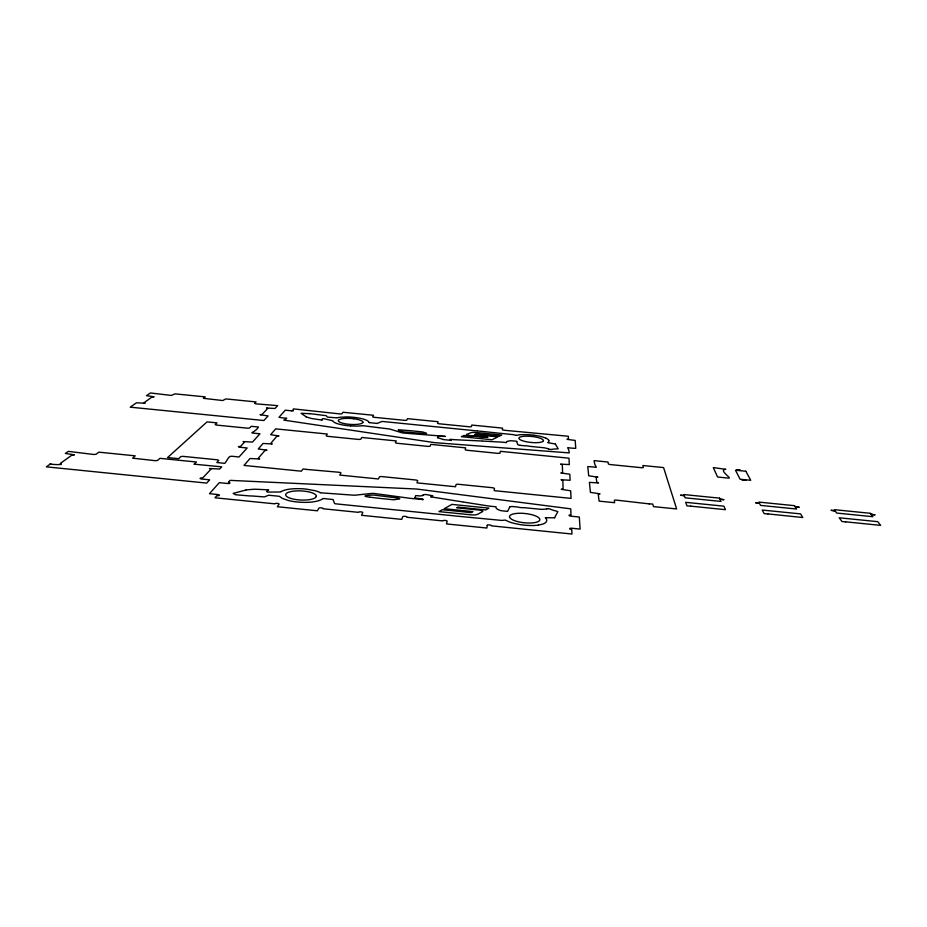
<?xml version="1.0" encoding="UTF-8"?>
<svg xmlns="http://www.w3.org/2000/svg" width="927" height="927" viewBox="0 0 927 927"><rect width="100%" height="100%" fill="white"/><g stroke="black" fill="none" stroke-linecap="round" stroke-linejoin="round"><path stroke-width="1.39" d="M487.254 525.354L486.849 528.031L446.49 523.929L447.15 521.287A2.121 0.66 4.9 0 0 445.215 520.429A2.121 0.66 4.9 0 0 442.932 520.928L406.872 517.266A2.121 0.66 4.3 0 0 405.029 516.339A2.121 0.66 4.3 0 0 402.689 516.837L401.739 519.375L361.53 515.296L362.735 512.712A2.132 0.66 3.6 0 0 360.927 511.866A2.132 0.66 3.6 0 0 358.506 512.353L323.013 508.749A2.132 0.649 3.1 0 0 321.321 507.845A2.132 0.649 3.1 0 0 318.83 508.32L317.37 510.8L277.3 506.733L279.039 504.207A2.144 0.649 2.5 0 0 277.37 503.384A2.144 0.649 2.5 0 0 274.821 503.848L214.983 497.776L216.756 495.736A2.144 0.637 1.7 0 0 219.351 495.342A2.144 0.637 1.7 0 0 217.799 494.531L209.456 493.685L219.293 482.654L227.405 483.477A2.074 0.591 1.9 0 0 229.896 483.118A2.074 0.591 1.9 0 0 228.378 482.353L230.105 480.371L416.64 489.027L570.719 508.842L571.02 514.96A2.039 0.603 6.6 0 0 569.016 515.366A2.039 0.603 6.6 0 0 571.078 516.188L579.282 517.023L580.128 529.097L571.681 528.239A2.109 0.649 6.7 0 0 569.618 528.68A2.109 0.649 6.7 0 0 571.739 529.549L571.971 534.033L491.461 525.852A2.121 0.66 5.5 0 0 489.468 524.914A2.121 0.66 5.5 0 0 487.254 525.424M438.042 436.246L437.474 437.88L438.529 438.031A15.481 3.835 4.8 0 0 439.062 438.1L443.013 439.41M414.879 497.915L415.69 495.621L416.965 495.69A18.992 5.666 4.5 0 1 417.613 495.736L419.317 495.91A2.005 0.591 4.5 0 0 420.174 495.945L422.874 495.551A2.7 0.788 4.5 0 0 422.979 495.03M362.92 422.33L362.561 422.909A12.318 2.978 3.8 0 1 350.035 424.381L347.521 424.137A12.318 2.978 3.8 0 1 338.32 420.487L338.714 419.908A12.318 2.978 3.8 0 1 351.194 418.494L353.662 418.726M554.578 517.741L554.613 517.73A2.723 0.823 6.4 0 0 554.949 517.533A20.139 6.049 6.1 0 0 555.018 517.231L555.122 516.791A24.195 7.254 6.8 0 1 555.215 516.49L557.845 511.658L556.594 511.136A14.705 4.299 6.5 0 1 549.92 508.946L548.124 508.61M323.268 498.494L333.164 499.56A42.607 12.793 3.9 0 0 333.419 500.418L334.52 503.442L335.423 503.801L458.68 516.304M322.863 498.749L321.924 499.329A23.326 6.929 2.8 0 1 313.639 501.774A21.251 6.327 2.9 0 1 306.478 502.376A28.749 8.505 2.9 0 1 299.154 502.133A20.464 6.095 2.8 0 1 288.482 500.534L282.468 498.448A13.407 3.998 2.7 0 1 281.553 497.869L279.815 496.605A1.958 0.579 2.5 0 0 278.587 496.223L268.668 495.227L264.392 496.907L251.599 495.945A4.102 1.228 2.1 0 0 250.244 495.98L235.609 494.751L233.164 493.431M280.881 491.646L280.614 491.773A2.271 0.672 2.6 0 1 279.444 491.994L268.911 492.075A9.108 2.665 2.4 0 1 267.382 492.017L266.559 491.53L268.621 489.943A13.105 3.812 2.5 0 1 268.123 489.885L267.891 489.862A5.446 1.599 2.4 0 0 266.825 489.757L257.497 489.329A105.608 33.36 2 0 0 254.392 489.213L246.142 489.896M233.581 493.315L246.072 489.966M445.481 436.443L438.17 436.246M516.2 435.366L519.56 434.809A14.635 3.581 5.8 0 1 522.758 434.636A26.026 6.408 5.9 0 1 527.614 434.682A18.714 4.589 5.8 0 1 534.079 435.25M337.405 417.741L339.039 417.428A10.66 2.572 3.8 0 1 340.209 417.243L346.269 416.941A16.408 3.963 3.8 0 1 355.099 417.486A23.198 5.632 3.8 0 1 360.406 418.344A17.01 4.114 3.8 0 1 364.948 419.607A18.76 4.542 3.8 0 1 368.969 422.075L369.189 422.573M362.631 425.667L378.795 427.683M336.791 417.845L327.532 417.115L326.188 415.667L316.42 414.485A3.187 0.753 3.5 0 1 315.528 414.288L309.664 413.685M423.118 494.856L425.574 494.462L432.782 495.783L430.673 496.86A14.334 4.264 4.6 0 1 431.032 496.918L431.461 496.988A6.026 1.773 4.7 0 0 432.341 497.127A24.311 7.034 4.7 0 0 433.152 497.208L462.782 501.947M546.559 508.911L543.593 509.305A7.555 2.225 6.2 0 1 540.522 509.271L523.871 507.648A3.801 1.124 6 0 0 522.492 507.729L519.41 507.44A5.852 1.738 5.8 0 0 518.066 507.092L512.631 506.536A3.43 1.02 5.8 0 0 509.757 507.023M538.297 525.134L542.701 524.137A22.086 6.721 6 0 0 546.443 521.38A29.768 9.05 5.9 0 0 546.687 520.765A23.94 7.277 6 0 0 545.308 517.73L554.485 517.787M529.317 525.458L530.105 525.493A25.423 7.706 6 0 0 530.893 525.516A19.34 5.886 6 0 0 538.297 525.134M529.12 525.447L527.741 525.4A23.221 7.057 6 0 1 519.352 524.462A31.993 9.652 6 0 1 513.28 523.141A18.273 5.574 6 0 1 509.34 521.936L505.342 520.105A7.845 2.399 5.7 0 1 504.914 520.117L504.844 520.117A3.059 0.939 5.7 0 0 504.184 520.151A7.578 2.317 5.6 0 1 501.611 520.406L459.386 516.385M450.58 439.363L450.777 439.375A5.307 1.333 4.9 0 1 451.542 439.421A21.379 5.446 4.9 0 1 452.237 439.491L453.616 439.63M482.434 441.055L501.855 442.133A17.995 4.426 5.5 0 0 502.573 442.202L506.409 442.585L506.64 441.855A9.177 2.283 5.7 0 1 507.973 441.194L509.294 440.928A7.949 1.981 5.7 0 1 511.333 440.754L516.524 441.229A10.649 2.642 5.6 0 1 516.733 441.53M481.843 441.02L453.963 439.665M422.782 499.514L422.411 499.491A7.126 2.109 4.5 0 1 421.391 499.41L411.553 498.483A2.225 0.66 4.4 0 1 410.8 498.402L373.917 493.431A10.498 3.117 3.9 0 0 370.707 493.523L355.922 495.099A3.441 1.02 3.6 0 1 354.415 495.227A18.401 5.377 3.6 0 1 352.677 495.111L320.649 492.805M422.295 499.479L422.897 499.526A15.875 4.774 4.5 0 1 423.291 499.549L422.828 499.282A2.735 0.811 4.5 0 0 421.97 499.016L415.029 497.95M350.777 425.945L356.524 426.119A16.512 3.998 3.8 0 0 362.295 425.713M306.304 416.965L311.356 418.459A74.322 17.057 3.8 0 0 313.674 418.83L320.742 419.873A4.334 1.043 3.5 0 0 321.507 419.954L321.704 419.966M350.545 425.922L348.911 425.794A15.041 3.65 3.8 0 1 343.477 425.099A18.447 4.461 3.8 0 1 335.609 423.025A19.015 4.6 3.8 0 1 332.735 420.754L324.589 418.865A7.462 1.808 3.5 0 0 323.43 418.691L322.364 418.842L322.214 420.024A10.869 2.642 3.5 0 0 321.796 419.977L321.507 419.954M291.82 410.846C295.377 411.09 291.727 410.105 293.5 408.9L340.279 413.952L341.912 413.778L342.99 412.248L373.535 415.284L372.654 416.86L373.662 417.254L405.053 420.394L406.71 420.255L407.498 418.668L438.123 421.715L437.567 423.291L438.645 423.732L469.792 426.837L471.391 426.687L471.843 425.064L502.55 428.123L502.318 429.746L503.709 430.209L568.344 436.258L568.494 438.958L567.011 439.363L575.18 440.429L575.76 448.332C563.535 448.123 568.668 445.25 569.236 452.897L434.485 442.631L283.813 420.116C289.618 416.965 286.176 418.888 278.981 417.301L285.296 410.197L291.82 410.846M489.977 506.212L463.454 502.052M477.498 430.939L513.349 434.659A6.049 1.472 5.6 0 1 515.331 435.169A2.41 0.591 5.7 0 0 515.818 435.284L515.933 435.308M476.942 430.893L382.086 421.426L378.112 423.036A34.647 8.494 4.5 0 0 377.324 423.454L369.201 422.608M239.757 447.231L247.161 447.973L239.015 457.023C227.312 455.748 230.73 455.134 224.867 463.338L216.825 462.527L218.807 460.383L217.393 459.815L182.723 456.339L180.823 456.617L178.621 458.668L167.59 457.556L207.057 421.878L216.953 422.874L215.157 424.578L216.223 425.041L247.625 428.193L249.56 428.031L251.252 426.304L258.471 427.023C253.94 434.242 245.585 432.26 259.966 433.778L252.492 442.075L243.094 441.565L244.38 442.237L240.614 446.316L238.366 446.652L239.792 447.231M522.793 522.596L525.945 522.909A15.272 4.635 6 0 0 539.792 520.093L539.827 519.143A15.272 4.635 6 0 0 526.501 513.685L523.431 513.361A15.272 4.635 6 0 0 509.63 516.096L509.491 517.023M370.035 497.162L377.706 498.135A76.953 21.68 4.2 0 0 380.197 498.425L392.353 499.653A7.578 2.248 4.1 0 0 393.905 499.757L398.819 499.039A6.616 1.958 4.1 0 0 399.583 498.668M379.213 427.729L388.355 428.865A15.342 3.812 4.2 0 1 389.734 429.05A2.827 0.695 4.2 0 1 390.765 429.34L400.962 432.492A8.702 2.155 4.4 0 0 403.361 433.025L443.929 436.246A6.999 1.75 4.8 0 1 444.775 436.35L445.064 436.385M369.537 497.104L368.784 496.999A26.049 7.601 3.9 0 1 366.327 496.629L366.223 496.617A2.735 0.811 3.8 0 1 365.319 496.374L365.029 496.061A2.468 0.73 3.8 0 1 365.493 495.771L365.736 495.713A20.51 6.153 3.9 0 1 373.732 495.053L397.359 497.984A30.881 8.969 4.3 0 0 398.598 498.181L399.722 498.645M534.184 435.284L536.026 435.563A20.255 4.971 5.8 0 1 536.64 435.655A15.539 3.801 5.9 0 1 542.388 436.93L545.818 438.17M520.001 445.331L524.601 445.783A4.902 1.228 5.8 0 0 525.76 445.748L528.367 446.014A3.198 0.8 5.8 0 0 529.502 446.293L543.57 447.741A6.454 1.622 6 0 1 546.165 448.193L548.378 448.853M555.25 443.987L547.73 442.654A19.282 4.728 5.8 0 0 548.911 440.881A24.334 5.968 5.8 0 0 548.784 440.452M309.595 413.674L301.113 413.303L306.327 416.918M548.517 448.9L548.796 448.992A12.955 3.268 6 0 1 550.001 449.398L551.542 449.456A12.642 3.187 6.2 0 1 557.15 448.923L558.205 448.772L555.899 445.03A19.305 4.751 6.3 0 1 555.794 444.763L555.702 444.45A16.28 4.021 5.9 0 0 555.621 444.23L555.389 444.068M443.025 439.537L451.264 440.406L450.07 439.34M516.721 441.53L517.463 443.882A36.871 9.166 6.1 0 0 517.741 444.543A2.885 0.718 5.7 0 0 520.012 445.308M280.951 491.658A23.685 7.045 2.9 0 1 287.915 489.398A22.955 6.825 2.9 0 1 299.653 488.68A18.598 5.516 2.9 0 1 306.466 489.155L314.902 490.661A20.464 6.072 2.9 0 1 320.36 492.654M490.626 506.269A21.97 6.651 5.5 0 1 491.472 506.339L496.049 506.802L496.061 507.903A10.997 3.279 5.7 0 0 497.393 509.178L498.842 509.92A9.525 2.839 5.7 0 0 501.194 510.696L507.475 511.403A12.654 3.789 5.6 0 0 507.811 511.02L509.305 507.88A44.172 13.163 6.4 0 1 509.804 507.023M548.135 508.622A14.948 4.38 6.1 0 1 546.71 508.877M522.828 522.596A15.272 4.635 6 0 1 509.526 517.023M545.899 438.158A17.752 4.345 5.8 0 1 548.738 440.441M353.639 418.737A12.318 2.978 3.8 0 1 362.886 422.33M306.594 469.421L339.549 472.307L340.974 472.921L339.745 475.076L378.425 478.969L379.479 476.779L381.113 476.513L416.084 480.024L417.729 480.615L416.976 482.863L455.516 486.745L456.107 484.508L457.66 484.218L492.735 487.741L494.485 488.355L494.184 490.65L571.067 498.402L570.673 490.8L561.217 489.317L563.095 488.969L562.828 480.568L561.02 479.746L570.128 480.279L569.815 474.23L560.823 472.944L562.573 472.515L562.318 464.821L560.545 464.126L569.317 464.589L568.981 458.193L500.29 451.322L499.989 453.199L498.251 453.396L466.374 450.198L465.215 449.769L465.621 447.857L430.835 444.381L430.14 446.211L428.332 446.408L396.547 443.21L395.435 442.689L396.258 440.928L361.797 437.474L360.73 439.271L358.726 439.444L327.161 436.269L326.142 435.76L327.324 434.033L275.667 428.865L270.638 434.682L278.946 435.968L276.825 436.235L270.904 443.257L272.237 443.963L263.048 443.454L258.274 448.958L266.976 450.209L264.844 450.626L258.251 458.286L259.699 458.969L250 458.517L244.021 465.424L301.333 471.194L303.117 468.935L306.594 469.456M203.476 398.332L222.781 400.545L225.817 398.911L256.049 401.924L254.589 403.361L255.69 403.836L277.66 405.632L274.995 408.494L266.466 407.973L267.648 408.564L262.005 414.485L260.012 414.682L268.112 415.922L263.859 420.51L130.232 407.162L136.431 402.793L145.157 403.257L144.033 402.724L151.958 397.046L154.114 396.791L146.501 395.702L150.394 392.967L171.344 395.435L175.052 393.871L205.215 396.872L203.488 398.309M690.685 506.142L687.011 505.922L685.644 502.33L723.917 506.177L725.435 509.688L690.685 506.142M684.311 495.655L680.534 495.169L684.311 495.69M194.23 464.184L221.715 466.849L219.687 469.039L209.502 468.517L210.881 469.294L202.7 477.926A2.063 0.591 1.6 0 0 200.162 478.286A2.063 0.591 1.6 0 0 201.727 479.039L209.687 479.838L206.686 483.094L46.35 466.849L50.742 463.755C46.188 464.16 66.489 465.574 60.22 463.512L71.715 455.25L74.45 454.844L65.342 453.454L68.308 451.368L93.836 454.497L96.072 454.242L98.841 452.167L135.157 455.829L132.7 458.17L155.261 460.696L157.509 460.476L159.965 458.332L196.385 462.005L194.23 464.184M874.868 514.891L870.974 514.23L874.856 514.844M725.609 469.305C717.846 470.059 733.558 479.097 728.135 478.077L717.579 477.011L713.292 467.59L725.609 469.305M767.915 513.952L764.196 513.662L762.191 510.035L800.592 513.894L802.782 517.521L767.904 513.917M759.398 503.245L755.586 502.677L759.398 503.245M649.097 503.871L615.76 500.047L614.3 500.313L614.636 502.701L599.097 501.136L598.251 494.265L600.047 493.813L590.441 492.399L589.398 482.353L598.541 482.967L596.745 482.075L596.188 477.532L597.938 477.162L588.715 475.806L587.764 466.605C601.171 466.999 594.96 469.862 594.103 460.638L608.008 462.028L608.355 463.987L609.827 464.52L641.785 467.729L643.373 467.509L642.886 465.516L663.581 467.579L676.64 508.946L653.558 506.629L652.689 504.056L649.097 503.871M745.621 480.325L742.052 479.769L745.621 480.325M845.667 521.831L880.65 525.366L877.753 521.669L839.236 517.787L841.936 521.495L845.621 521.936M740.36 470.337L736.884 469.885L740.36 470.337M835.111 510.893L831.252 510.313L835.111 510.893M723.802 499.665L720.012 499.097L723.755 499.769M398.367 430.07L398.656 430.383A16.663 4.079 4.5 0 0 404.323 431.97L424.381 433.593A26.709 6.756 4.7 0 1 425.458 433.651L426.594 433.523A5.504 1.367 4.6 0 0 426.119 433.141L422.758 431.97A6.257 1.553 4.6 0 0 421.495 431.82L411.461 430.812A70.8 18.389 4.4 0 0 409.386 430.626L401.866 430.035A22.468 5.632 4.4 0 0 399.746 429.908L398.378 430.047M543.431 440.626L543.361 440.928A12.318 3.013 5.8 0 1 532.249 442.561L529.711 442.306A12.318 3.013 5.8 0 1 518.958 438.494L518.981 437.88A12.318 3.013 5.8 0 1 530.128 436.316L532.585 436.547A12.318 3.013 5.8 0 1 543.373 440.313L543.431 440.626M799.016 507.254L795.181 506.687L799.016 507.254M316.304 496.49L315.759 497.382A15.33 4.554 2.8 0 1 299.734 499.966L296.617 499.653A15.33 4.554 2.8 0 1 285.771 494.346L286.35 493.454A15.33 4.554 2.8 0 1 302.318 490.986L305.342 491.287A15.33 4.554 2.8 0 1 316.292 496.501M482.573 511.519L477.903 514.172A7.161 2.178 5.2 0 1 471.02 514.844L438.946 511.588L442.422 509.711L471.078 512.619L472.921 511.6L444.218 508.703L451.947 504.392L488.923 508.135L485.748 509.943L457.822 507.115L456.698 507.764L480.36 510.198A2.885 0.869 5.4 0 1 482.573 511.519M466.849 434.427L466.733 434.485A2.352 0.579 5.1 0 0 468.517 435.4L487.892 437.359L464.068 435.493L461.356 436.675L492.028 439.734L497.892 436.895L474.601 434.566L476.072 433.94L499.224 436.246L501.75 435.053L476.096 432.503A5.782 1.414 5.2 0 0 470.592 432.828L466.849 434.427M745.841 471.252L735.47 470.221L740.105 479.236L750.731 480.302L745.841 471.252M719.561 498.147L683.929 494.566L685.053 497.811L720.986 501.426L719.561 498.147M794.543 505.678L758.807 502.086L760.569 505.4L796.606 509.027L794.543 505.678M870.14 513.28L834.288 509.676L836.699 513.06L872.852 516.698L870.14 513.28"/></g></svg>
